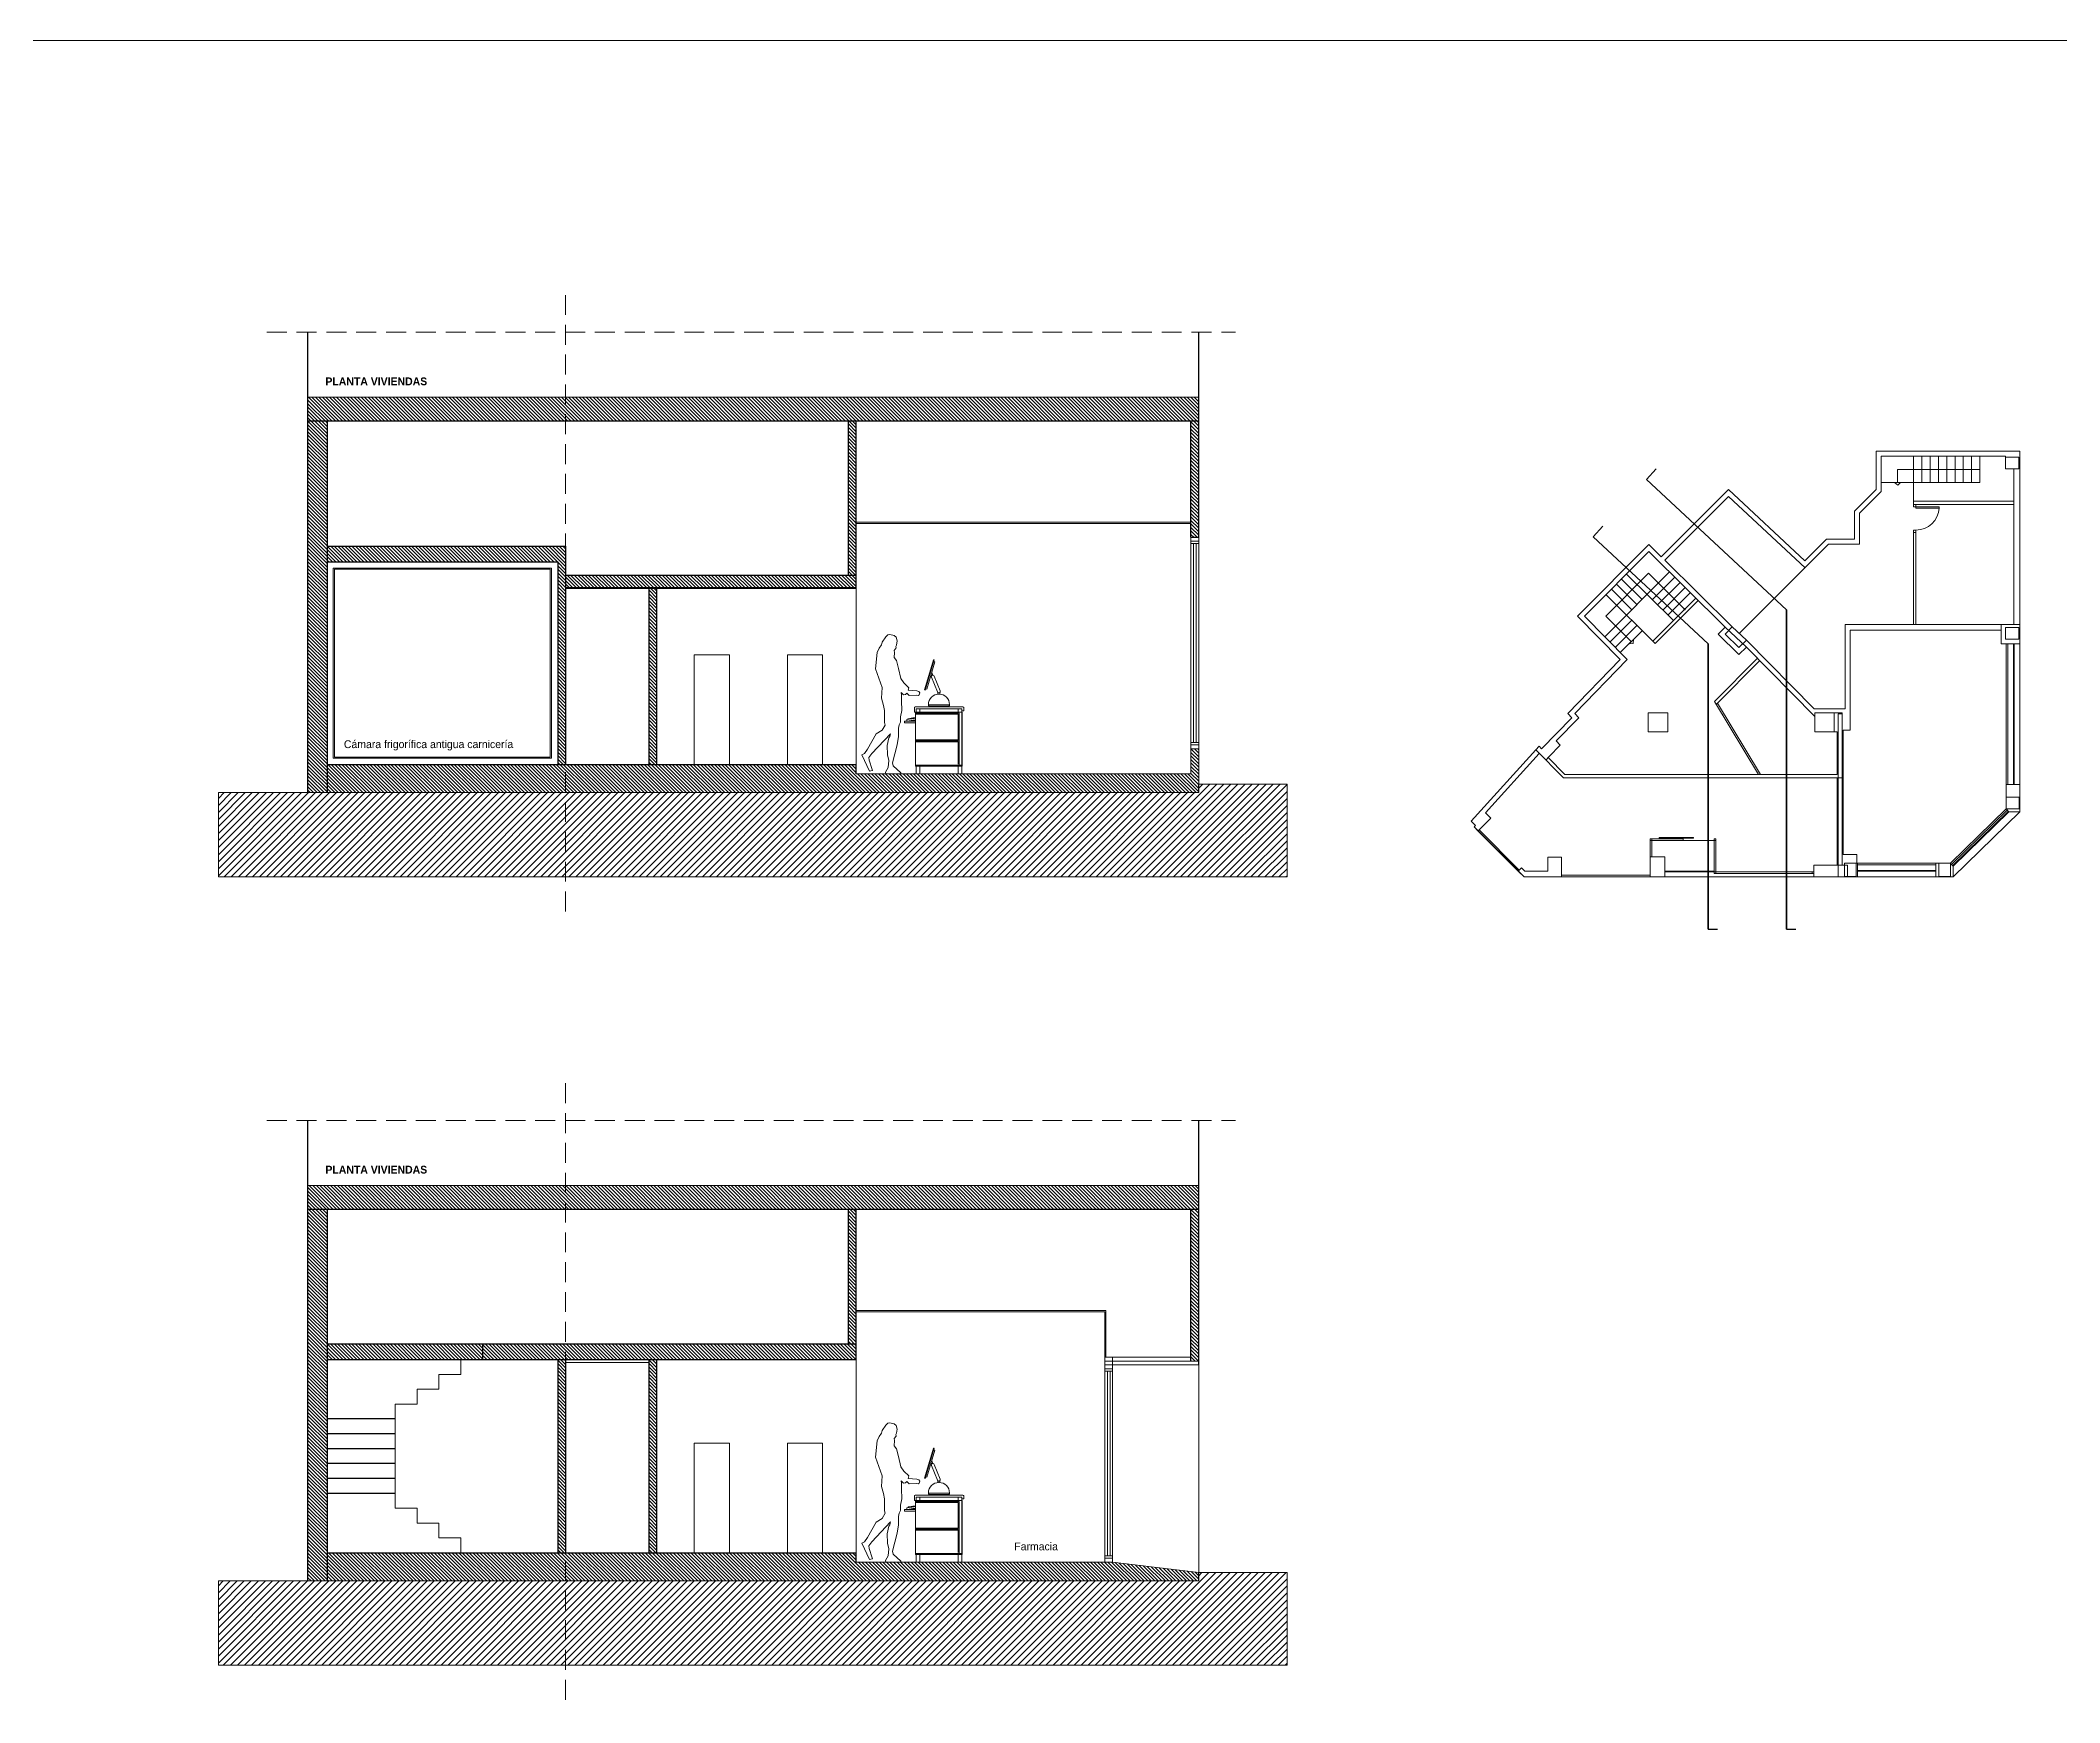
# Model space of a CAD drawing. Header units: millimetres. Extents: x -177 to 251, y 63 to 264.
# Drawn here: x 200.42 to 226.21, y 91.1 to 112.33 of the extents above; entities that cross this region are included whole.
import ezdxf

# ---------------------------------------------------------------- set-up
doc = ezdxf.new("R2010")
doc.units = ezdxf.units.MM
doc.header["$LTSCALE"] = 0.01
doc.linetypes.add('TRAZOS', pattern=[19.05, 12.7, -6.35])
doc.layers.get('0').update_dxf_attribs({"color": 2, "lineweight": 0})
for name, color, linetype, lineweight in [('ARQ_AUXILIARES', 4, 'Continuous', 0), ('ARQ_DISCONTINUAS', 6, 'TRAZOS', 5), ('ARQ_MOBILIARIO', 102, 'Continuous', 5), ('ARQ_PROYECCION', 3, 'Continuous', 9), ('ARQ_PROYECCION 1', 3, 'Continuous', 13), ('ARQ_PROYECCION 2', 5, 'Continuous', 5), ('ARQ_SECCION', 1, 'Continuous', 25), ('TEX_TEXTOS', 7, 'Continuous', 5), ('Z_CARÁTULA', 7, 'Continuous', 9)]:
    doc.layers.add(name, color=color, linetype=linetype, lineweight=lineweight)
doc.layers.add('ARQ_COTAS', color=7, linetype='Continuous', lineweight=5, true_color=0x581323)
doc.layers.get('ARQ_COTAS').off()
doc.styles.get("Standard").update_dxf_attribs({"font": 'GOTHIC.TTF'})

# ---------------------------------------------------------------- blocks, each defined once
blk = doc.blocks.new('FEWFWEFEWFFWEF')
h = blk.add_hatch()
h.set_pattern_fill('ANSI31', color=256, scale=0.1, angle=45, style=0)
h.set_pattern_definition([(90, (17.930634, 26.390706), (-0.0125, 2e-18), [])])
edge = h.paths.add_edge_path()
edge.add_line((31.652, 31.416), (31.402, 31.416))
edge.add_ellipse((31.419, 31.438), major_axis=(-0.0198, 0.0198), ratio=1, start_angle=95.4599, end_angle=135)
edge.add_line((31.419, 31.41), (31.634, 31.41))
edge.add_ellipse((31.634, 31.438), major_axis=(0.0198, 0.0198), ratio=1, start_angle=225, end_angle=264.5401)
for p, q in [((31.579, 31.985), (31.593, 31.989)), ((31.683, 31.637), (31.579, 31.985)), ((31.587, 32.008), (31.597, 32.011)), ((31.703, 31.622), (31.587, 32.008)), ((31.713, 31.625), (31.597, 32.011)), ((31.51, 31.613), (31.587, 31.801)), ((31.623, 31.787), (31.545, 31.599)), ((31.605, 31.813), (31.619, 31.849)), ((31.619, 31.807), (31.626, 31.826)), ((31.515, 31.571), (31.515, 31.592)), ((31.541, 31.571), (31.541, 31.592)), ((31.697, 31.641), (31.683, 31.637)), ((31.713, 31.625), (31.703, 31.622)), ((31.391, 31.436), (31.662, 31.436)), ((31.402, 31.416), (31.652, 31.416)), ((31.419, 31.41), (31.634, 31.41))]:
    blk.add_line(p, q)
for centre, radius, start, end in [((31.605, 31.794), 0.0192, 337.6472, 157.6472), ((31.527, 31.436), 0.135, 0.8343, 179.1657), ((31.528, 31.606), 0.0192, 157.6472, 337.6472), ((31.419, 31.438), 0.0279, 179.1657, 270), ((31.634, 31.438), 0.0279, 270, 0.8343)]:
    blk.add_arc(centre, radius, start, end)
blk = doc.blocks.new('ylyfl')
at = {"layer": 'ARQ_MOBILIARIO'}
for p, q in [((205.364, 72.566), (205.378, 72.612)), ((205.373, 72.511), (205.364, 72.566)), ((205.373, 72.511), (205.38, 72.494)), ((205.401, 72.632), (205.378, 72.612)), ((205.38, 72.494), (205.378, 72.475)), ((205.378, 72.475), (205.401, 72.443)), ((205.456, 72.644), (205.401, 72.632)), ((205.484, 72.641), (205.456, 72.644)), ((205.484, 72.641), (205.509, 72.617)), ((205.509, 72.617), (205.556, 72.548)), ((205.556, 72.548), (205.565, 72.513)), ((205.565, 72.513), (205.593, 72.469)), ((205.347, 72.213), (205.315, 72.083)), ((205.37, 72.314), (205.347, 72.213)), ((205.4, 72.35), (205.37, 72.314)), ((205.401, 72.443), (205.399, 72.417)), ((205.399, 72.417), (205.4, 72.35)), ((205.593, 72.469), (205.618, 72.416)), ((205.618, 72.416), (205.641, 72.208)), ((205.214, 71.966), (205.276, 72.029)), ((205.223, 71.934), (205.214, 71.966)), ((205.315, 72.083), (205.276, 72.029)), ((205.641, 72.208), (205.555, 71.968)), ((205.555, 71.968), (205.562, 71.83)), ((205.073, 71.899), (205.085, 71.916)), ((205.08, 71.876), (205.073, 71.899)), ((205.097, 71.865), (205.08, 71.876)), ((205.085, 71.916), (205.112, 71.927)), ((205.112, 71.871), (205.097, 71.865)), ((205.112, 71.927), (205.223, 71.934)), ((205.209, 71.865), (205.112, 71.871)), ((205.241, 71.897), (205.209, 71.865)), ((205.258, 71.879), (205.241, 71.897)), ((205.282, 71.873), (205.258, 71.879)), ((205.282, 71.873), (205.314, 71.903)), ((205.302, 71.673), (205.307, 71.8)), ((205.307, 71.871), (205.314, 71.903)), ((205.307, 71.8), (205.307, 71.871)), ((205.538, 71.74), (205.527, 71.673)), ((205.562, 71.83), (205.538, 71.74)), ((205.319, 71.592), (205.302, 71.673)), ((205.321, 71.526), (205.319, 71.592)), ((205.337, 71.491), (205.321, 71.526)), ((205.344, 71.449), (205.337, 71.491)), ((205.348, 71.343), (205.344, 71.449)), ((205.523, 71.519), (205.516, 71.489)), ((205.516, 71.489), (205.555, 71.424)), ((205.527, 71.673), (205.523, 71.519)), ((205.365, 71.237), (205.348, 71.343)), ((205.422, 71.005), (205.365, 71.237)), ((205.451, 71.363), (205.45, 71.378)), ((205.45, 71.378), (205.685, 71.124)), ((205.458, 71.342), (205.451, 71.363)), ((205.468, 71.324), (205.458, 71.342)), ((205.489, 71.228), (205.468, 71.324)), ((205.489, 71.228), (205.485, 71.108)), ((205.555, 71.424), (205.632, 71.376)), ((205.632, 71.376), (205.744, 71.18)), ((205.316, 70.878), (205.416, 70.968)), ((205.416, 70.968), (205.422, 71.005)), ((205.485, 71.108), (205.471, 71.034)), ((205.471, 71.034), (205.477, 70.945)), ((205.477, 70.945), (205.512, 70.885)), ((205.681, 70.919), (205.721, 71.039)), ((205.724, 71.074), (205.685, 71.124)), ((205.815, 71.109), (205.718, 70.899)), ((205.721, 71.039), (205.724, 71.074)), ((205.744, 71.18), (205.779, 71.124)), ((205.779, 71.124), (205.815, 71.109)), ((205.314, 70.864), (205.316, 70.878)), ((205.344, 70.864), (205.314, 70.864)), ((205.509, 70.864), (205.344, 70.864)), ((205.512, 70.885), (205.509, 70.864)), ((205.68, 70.906), (205.681, 70.919)), ((205.68, 70.906), (205.722, 70.898))]:
    blk.add_line(p, q, dxfattribs=at)

msp = doc.modelspace()

# ---------------------------------------------------------------- hatches: boundary and pattern name
at = {"layer": 'ARQ_AUXILIARES', "true_color": 0xcfcfcf}
h = msp.add_hatch(dxfattribs=at)
h.set_pattern_fill('LINE', color=254, scale=0.01, angle=315)
h.paths.add_polyline_path([(204.078, 107.475), (203.828, 107.475), (203.828, 102.724), (204.078, 102.724)])
h.paths.add_polyline_path([(207.125, 107.775), (203.828, 107.775), (203.828, 107.475), (207.125, 107.475)])
h.paths.add_polyline_path([(215.212, 107.775), (207.125, 107.775), (207.125, 107.475), (215.212, 107.475)])
h.paths.add_polyline_path([(215.212, 107.475), (215.112, 107.475), (215.112, 105.987), (215.212, 105.987)])
h.paths.add_polyline_path([(210.837, 107.475), (210.737, 107.475), (210.737, 105.503), (210.837, 105.503)])
h.paths.add_polyline_path([(207.125, 105.873), (204.078, 105.873), (204.078, 105.673), (207.025, 105.673), (207.025, 103.083), (207.125, 103.083)])
h.paths.add_polyline_path([(210.837, 105.503), (207.125, 105.503), (207.125, 105.343), (210.837, 105.343)])
h.paths.add_polyline_path([(208.291, 105.333), (208.191, 105.333), (208.191, 103.083), (208.291, 103.083)])
h.paths.add_polyline_path([(207.125, 103.083), (204.078, 103.083), (204.078, 102.724), (207.125, 102.724)])
h.paths.add_polyline_path([(210.837, 103.083), (207.125, 103.083), (207.125, 102.724), (215.212, 102.724), (215.212, 102.831), (215.212, 103.283), (215.112, 103.283), (215.112, 102.963), (212.186, 102.963), (212.186, 102.963), (212.14, 102.963), (211.649, 102.963), (211.649, 102.963), (211.604, 102.963), (210.837, 102.963)])
h = msp.add_hatch(dxfattribs=at)
h.set_pattern_fill('LINE', color=254, scale=0.02, angle=45)
h.paths.add_polyline_path([(207.125, 102.724), (202.69, 102.724), (202.69, 101.648), (207.125, 101.648)])
h.paths.add_polyline_path([(216.339, 102.831), (215.212, 102.831), (215.212, 102.724), (207.125, 102.724), (207.125, 101.648), (216.339, 101.648)])
h = msp.add_hatch(dxfattribs=at)
h.set_pattern_fill('LINE', color=254, scale=0.01, angle=315)
h.paths.add_polyline_path([(207.125, 97.705), (203.828, 97.705), (203.828, 97.405), (207.125, 97.405)])
h.paths.add_polyline_path([(215.212, 97.705), (207.125, 97.705), (207.125, 97.405), (215.212, 97.405)])
h.paths.add_polyline_path([(215.212, 97.405), (215.112, 97.405), (215.112, 95.463), (215.212, 95.463)])
h.paths.add_polyline_path([(210.837, 97.405), (210.737, 97.405), (210.737, 95.683), (210.837, 95.683)])
h.paths.add_polyline_path([(210.837, 95.683), (207.125, 95.683), (207.125, 95.483), (210.837, 95.483)])
h.paths.add_polyline_path([(207.125, 95.683), (206.068, 95.683), (206.068, 95.483), (207.025, 95.483), (207.125, 95.483)])
h.paths.add_polyline_path([(206.068, 95.683), (204.078, 95.683), (204.078, 95.483), (206.068, 95.483)])
h.paths.add_polyline_path([(204.078, 97.405), (203.828, 97.405), (203.828, 92.654), (204.078, 92.654)])
h.paths.add_polyline_path([(207.125, 95.483), (207.025, 95.483), (207.025, 93.013), (207.125, 93.013)])
h.paths.add_polyline_path([(208.291, 95.483), (208.191, 95.483), (208.191, 93.013), (208.291, 93.013)])
h.paths.add_polyline_path([(207.125, 93.013), (204.078, 93.013), (204.078, 92.654), (207.125, 92.654)])
h.paths.add_polyline_path([(214.112, 92.893), (212.186, 92.893), (212.186, 92.893), (212.14, 92.893), (211.649, 92.893), (211.649, 92.893), (211.604, 92.893), (210.837, 92.893), (210.837, 93.013), (207.125, 93.013), (207.125, 92.654), (215.212, 92.654), (215.212, 92.761)])
h = msp.add_hatch(dxfattribs=at)
h.set_pattern_fill('LINE', color=254, scale=0.02, angle=45)
h.paths.add_polyline_path([(207.125, 92.654), (202.69, 92.654), (202.69, 91.578), (207.125, 91.578)])
h.paths.add_polyline_path([(216.339, 92.761), (215.212, 92.761), (215.212, 92.654), (207.125, 92.654), (207.125, 91.578), (216.339, 91.578)])

# ---------------------------------------------------------------- linework, layer by layer
at = {"layer": 'ARQ_DISCONTINUAS', "ltscale": 2}
for p, q in [((207.125, 109.081), (207.125, 101.17)), ((203.309, 108.608), (215.68, 108.608)), ((207.125, 99.011), (207.125, 91.1)), ((203.309, 98.538), (215.68, 98.538))]:
    msp.add_line(p, q, dxfattribs=at)
at = {"layer": 'ARQ_MOBILIARIO', "ltscale": 10}
for p, q in [((211.56, 103.678), (211.541, 103.675)), ((211.56, 103.678), (211.556, 103.669)), ((211.576, 103.678), (211.56, 103.678)), ((211.58, 103.68), (211.576, 103.672)), ((211.576, 103.672), (211.576, 103.678)), ((211.58, 103.751), (211.58, 103.81)), ((211.58, 103.751), (212.192, 103.751)), ((211.595, 103.68), (211.58, 103.68)), ((212.2, 103.82), (211.59, 103.82)), ((212.186, 103.796), (211.604, 103.796)), ((211.604, 103.796), (211.604, 103.751)), ((211.649, 103.796), (211.649, 103.739)), ((212.14, 103.796), (212.14, 103.751)), ((212.152, 103.739), (212.152, 103.074)), ((212.186, 103.771), (212.21, 103.771)), ((212.192, 103.061), (212.192, 103.751)), ((212.21, 103.771), (212.21, 103.81)), ((211.455, 103.636), (211.455, 103.616)), ((211.455, 103.636), (211.595, 103.636)), ((211.455, 103.616), (211.595, 103.616)), ((211.482, 103.658), (211.595, 103.675)), ((211.482, 103.636), (211.482, 103.658)), ((211.595, 103.653), (211.482, 103.636)), ((211.497, 103.661), (211.501, 103.669)), ((211.536, 103.666), (211.497, 103.661)), ((211.52, 103.671), (211.501, 103.669)), ((211.501, 103.669), (211.517, 103.669)), ((211.517, 103.663), (211.576, 103.672)), ((211.521, 103.672), (211.517, 103.663)), ((211.517, 103.669), (211.517, 103.663)), ((211.517, 103.642), (211.517, 103.636)), ((211.518, 103.636), (211.518, 103.642)), ((211.519, 103.642), (211.519, 103.636)), ((211.536, 103.672), (211.521, 103.672)), ((211.521, 103.664), (211.522, 103.664)), ((211.522, 103.664), (211.522, 103.664)), ((211.522, 103.636), (211.522, 103.642)), ((211.523, 103.664), (211.523, 103.664)), ((211.524, 103.643), (211.524, 103.636)), ((211.525, 103.665), (211.525, 103.664)), ((211.529, 103.665), (211.526, 103.665)), ((211.527, 103.665), (211.527, 103.664)), ((211.541, 103.675), (211.536, 103.666)), ((211.536, 103.666), (211.536, 103.672)), ((211.556, 103.675), (211.541, 103.675)), ((211.595, 103.646), (211.548, 103.646)), ((211.556, 103.669), (211.556, 103.675)), ((211.558, 103.648), (211.595, 103.648)), ((211.576, 103.672), (211.576, 103.672)), ((211.58, 93.681), (211.58, 93.74)), ((211.58, 93.681), (212.192, 93.681)), ((212.2, 93.75), (211.59, 93.75)), ((212.186, 93.726), (211.604, 93.726)), ((211.604, 93.681), (211.604, 93.726)), ((211.649, 93.726), (211.649, 93.669)), ((212.14, 93.726), (212.14, 93.681)), ((212.152, 93.669), (212.152, 93.004)), ((212.186, 93.701), (212.21, 93.701)), ((212.192, 92.991), (212.192, 93.681)), ((212.21, 93.701), (212.21, 93.74)), ((211.455, 93.566), (211.595, 93.566)), ((211.455, 93.566), (211.455, 93.546)), ((211.455, 93.546), (211.595, 93.546)), ((211.482, 93.588), (211.595, 93.605)), ((211.482, 93.566), (211.482, 93.588)), ((211.595, 93.583), (211.482, 93.566)), ((211.497, 93.591), (211.501, 93.599)), ((211.536, 93.596), (211.497, 93.591)), ((211.52, 93.601), (211.501, 93.599)), ((211.501, 93.599), (211.517, 93.599)), ((211.517, 93.593), (211.576, 93.602)), ((211.521, 93.602), (211.517, 93.593)), ((211.517, 93.599), (211.517, 93.593)), ((211.517, 93.572), (211.517, 93.566)), ((211.518, 93.566), (211.518, 93.572)), ((211.519, 93.572), (211.519, 93.566)), ((211.536, 93.602), (211.521, 93.602)), ((211.521, 93.594), (211.522, 93.594)), ((211.522, 93.594), (211.522, 93.594)), ((211.522, 93.566), (211.522, 93.572)), ((211.523, 93.594), (211.523, 93.594)), ((211.524, 93.573), (211.524, 93.566)), ((211.525, 93.595), (211.525, 93.594)), ((211.529, 93.595), (211.526, 93.595)), ((211.527, 93.595), (211.527, 93.594)), ((211.541, 93.605), (211.536, 93.596)), ((211.536, 93.596), (211.536, 93.602)), ((211.56, 93.608), (211.541, 93.605)), ((211.556, 93.605), (211.541, 93.605)), ((211.595, 93.576), (211.548, 93.576)), ((211.56, 93.608), (211.556, 93.599)), ((211.556, 93.599), (211.556, 93.605)), ((211.558, 93.578), (211.595, 93.578)), ((211.576, 93.608), (211.56, 93.608)), ((211.58, 93.61), (211.576, 93.602)), ((211.576, 93.602), (211.576, 93.608)), ((211.576, 93.602), (211.576, 93.602)), ((211.595, 93.61), (211.58, 93.61))]:
    msp.add_line(p, q, dxfattribs=at)
at = {"layer": 'ARQ_MOBILIARIO'}
for points in [[(208.769, 104.485), (209.218, 104.485), (209.218, 103.083), (208.769, 103.083)], [(209.958, 104.485), (210.406, 104.485), (210.406, 103.083), (209.958, 103.083)], [(208.769, 94.415), (209.218, 94.415), (209.218, 93.013), (208.769, 93.013)], [(209.958, 94.415), (210.406, 94.415), (210.406, 93.013), (209.958, 93.013)]]:
    msp.add_lwpolyline(points, close=True, dxfattribs=at)
at = {"layer": 'ARQ_MOBILIARIO', "ltscale": 10}
for points in [[(212.19, 103.061), (211.595, 103.061), (211.595, 103.751)], [(211.595, 103.739), (212.152, 103.739)], [(211.595, 103.398), (212.14, 103.398), (212.14, 103.727), (211.595, 103.727)], [(212.186, 103.796), (212.186, 102.963), (212.14, 102.963), (212.14, 103.061)], [(211.595, 103.386), (212.152, 103.386)], [(212.14, 103.086), (212.14, 103.374), (211.595, 103.374)], [(211.595, 103.074), (212.186, 103.074)], [(211.649, 103.061), (211.649, 102.963), (211.604, 102.963), (211.604, 103.061)], [(212.19, 92.991), (211.595, 92.991), (211.595, 93.681)], [(211.595, 93.669), (212.152, 93.669)], [(211.595, 93.328), (212.14, 93.328), (212.14, 93.657), (211.595, 93.657)], [(212.186, 93.726), (212.186, 92.893), (212.14, 92.893), (212.14, 92.991)], [(211.595, 93.316), (212.152, 93.316)], [(212.14, 93.016), (212.14, 93.304), (211.595, 93.304)], [(211.595, 93.004), (212.186, 93.004)], [(211.649, 92.991), (211.649, 92.893), (211.604, 92.893), (211.604, 92.991)]]:
    msp.add_lwpolyline(points, dxfattribs=at)
for centre, start, end in [((211.59, 103.81), 90, 180), ((212.2, 103.81), 0, 90), ((211.59, 93.74), 90, 180), ((212.2, 93.74), 0, 90)]:
    msp.add_arc(centre, 0.01, start, end, dxfattribs=at)
at = {"layer": 'ARQ_PROYECCION', "ltscale": 0.5}
for p, q in [((223.863, 107.086), (225.697, 107.086)), ((223.863, 106.595), (223.863, 107.086)), ((225.697, 102.478), (225.697, 107.086)), ((225.515, 107.022), (223.926, 107.022)), ((223.926, 107.022), (223.926, 106.569)), ((225.188, 106.853), (224.137, 106.853)), ((224.137, 106.853), (224.137, 106.684)), ((224.341, 107.022), (224.341, 106.374)), ((224.447, 106.684), (224.447, 107.022)), ((224.553, 106.684), (224.553, 107.022)), ((224.659, 106.684), (224.659, 107.022)), ((224.765, 106.684), (224.765, 107.022)), ((224.871, 106.684), (224.871, 107.022)), ((224.977, 106.684), (224.977, 107.022)), ((225.083, 106.684), (225.083, 107.022)), ((225.188, 106.684), (225.188, 107.022)), ((225.515, 106.861), (225.515, 107.022)), ((225.684, 107.01), (225.515, 107.01)), ((225.515, 106.861), (225.684, 106.861)), ((225.62, 104.871), (225.62, 106.861)), ((225.684, 106.861), (225.684, 107.01)), ((221.119, 105.737), (221.976, 106.595)), ((221.976, 106.595), (222.954, 105.686)), ((223.588, 106.32), (223.863, 106.595)), ((223.651, 106.294), (223.926, 106.569)), ((225.188, 106.684), (223.926, 106.684)), ((224.098, 106.684), (224.139, 106.651)), ((224.139, 106.651), (224.176, 106.684)), ((221.164, 105.692), (221.977, 106.506)), ((221.977, 106.506), (222.956, 105.598)), ((223.588, 105.964), (223.588, 106.32)), ((223.651, 106.294), (223.651, 105.9)), ((225.62, 106.446), (224.341, 106.446)), ((225.62, 106.404), (224.341, 106.404)), ((224.341, 106.374), (224.668, 106.374)), ((224.371, 106.404), (224.371, 106.36)), ((224.371, 106.36), (224.668, 106.36)), ((224.668, 106.36), (224.668, 106.374)), ((224.341, 104.871), (224.341, 106.078)), ((224.341, 106.078), (224.371, 106.078)), ((224.371, 106.048), (224.341, 106.048)), ((224.371, 104.871), (224.371, 106.078)), ((220.962, 105.893), (220.049, 104.977)), ((220.962, 105.803), (220.139, 104.977)), ((221.119, 105.737), (220.962, 105.893)), ((221.935, 104.84), (220.962, 105.803)), ((222.115, 104.757), (223.257, 105.9)), ((222.954, 105.686), (223.231, 105.964)), ((223.231, 105.964), (223.588, 105.964)), ((223.651, 105.9), (223.257, 105.9)), ((220.398, 104.714), (221.224, 105.544)), ((220.409, 104.979), (220.955, 105.527)), ((221.274, 104.923), (220.677, 105.517)), ((221.417, 105.066), (220.955, 105.527)), ((222.024, 104.841), (221.164, 105.692)), ((221.041, 104.628), (220.414, 105.253)), ((220.744, 105.061), (220.482, 105.322)), ((220.808, 105.126), (220.547, 105.387)), ((220.875, 105.193), (220.613, 105.453)), ((221.005, 105.19), (221.291, 105.477)), ((221.073, 105.123), (221.359, 105.41)), ((221.139, 105.057), (221.425, 105.345)), ((221.205, 104.991), (221.491, 105.279)), ((220.049, 104.977), (220.595, 104.423)), ((220.139, 104.977), (220.684, 104.424)), ((220.736, 104.653), (220.409, 104.979)), ((221.011, 104.658), (221.561, 105.21)), ((221.041, 104.628), (221.591, 105.18)), ((220.464, 104.647), (220.742, 104.926)), ((220.531, 104.579), (220.809, 104.859)), ((220.596, 104.513), (220.876, 104.793)), ((221.846, 104.747), (221.935, 104.84)), ((222.111, 104.489), (221.846, 104.747)), ((222.206, 104.583), (221.935, 104.84)), ((221.935, 104.84), (221.935, 104.84)), ((221.936, 104.748), (222.024, 104.841)), ((222.111, 104.578), (221.936, 104.748)), ((222.207, 104.673), (222.024, 104.841)), ((222.024, 104.841), (222.024, 104.841)), ((225.697, 104.871), (223.469, 104.871)), ((223.469, 104.871), (223.469, 103.795)), ((223.533, 104.799), (223.533, 103.524)), ((223.533, 104.799), (225.459, 104.799)), ((225.459, 104.871), (225.459, 104.625)), ((225.684, 104.832), (225.515, 104.832)), ((225.515, 104.832), (225.515, 104.684)), ((225.684, 104.684), (225.684, 104.832)), ((222.207, 104.673), (222.111, 104.578)), ((222.206, 104.583), (222.111, 104.489)), ((223.079, 103.698), (222.206, 104.583)), ((222.206, 104.583), (222.206, 104.583)), ((223.073, 103.795), (222.207, 104.673)), ((222.207, 104.673), (222.207, 104.673)), ((225.459, 104.625), (225.697, 104.625)), ((225.515, 104.684), (225.684, 104.684)), ((225.523, 104.625), (225.523, 102.516)), ((225.544, 104.625), (225.544, 102.83)), ((225.616, 104.625), (225.616, 102.83)), ((225.625, 104.625), (225.625, 102.83)), ((220.595, 104.423), (219.925, 103.735)), ((220.684, 104.424), (220.013, 103.735)), ((222.347, 104.44), (221.798, 103.889)), ((222.379, 104.411), (221.821, 103.851)), ((219.977, 103.681), (219.59, 103.284)), ((220.066, 103.681), (219.776, 103.384)), ((219.925, 103.735), (219.977, 103.681)), ((220.013, 103.735), (220.066, 103.681)), ((221.798, 103.889), (222.363, 102.955)), ((221.836, 103.867), (222.388, 102.955)), ((223.469, 103.795), (223.073, 103.795)), ((223.079, 103.742), (223.431, 103.742)), ((223.38, 101.648), (223.38, 103.732)), ((223.431, 103.732), (223.38, 103.732)), ((223.431, 103.742), (223.431, 101.796)), ((223.367, 103.501), (223.367, 102.955)), ((223.533, 103.524), (223.444, 103.524)), ((223.444, 103.524), (223.444, 101.932)), ((219.558, 103.316), (218.69, 102.359)), ((219.56, 103.224), (218.873, 102.467)), ((219.871, 102.913), (219.515, 103.269)), ((219.59, 103.284), (219.558, 103.316)), ((219.689, 103.186), (219.643, 103.141)), ((219.889, 102.955), (219.673, 103.171)), ((219.829, 103.329), (219.689, 103.186)), ((219.776, 103.384), (219.829, 103.329)), ((219.871, 102.913), (223.431, 102.913)), ((223.367, 102.955), (219.889, 102.955)), ((223.367, 102.913), (223.367, 101.796)), ((225.523, 102.83), (225.697, 102.83)), ((225.692, 102.665), (225.523, 102.665)), ((225.692, 102.516), (225.692, 102.665)), ((218.943, 102.397), (218.794, 102.247)), ((218.873, 102.467), (218.943, 102.397)), ((224.812, 101.822), (225.523, 102.516)), ((224.826, 101.807), (225.538, 102.501)), ((224.84, 101.791), (225.551, 102.485)), ((224.846, 101.648), (225.697, 102.478)), ((224.846, 101.785), (225.557, 102.478)), ((225.523, 102.516), (225.692, 102.516)), ((225.557, 102.478), (225.523, 102.516)), ((225.697, 102.478), (225.557, 102.478)), ((218.69, 102.359), (218.745, 102.304)), ((218.745, 102.304), (218.728, 102.286)), ((218.728, 102.286), (218.78, 102.234)), ((221.397, 102.135), (220.979, 102.135)), ((221, 102.135), (221, 101.902)), ((221.397, 102.114), (221.397, 102.135)), ((221.816, 102.135), (221.794, 102.135)), ((221.816, 101.693), (221.816, 102.135)), ((219.844, 101.901), (219.67, 101.901)), ((219.67, 101.901), (219.67, 101.723)), ((219.844, 101.65), (219.844, 101.901)), ((221.816, 102.114), (220.979, 102.114)), ((223.444, 101.932), (223.617, 101.932)), ((223.617, 101.932), (223.617, 101.822)), ((219.292, 101.722), (219.366, 101.648)), ((219.306, 101.735), (219.336, 101.765)), ((219.336, 101.765), (219.378, 101.723)), ((219.844, 101.65), (219.366, 101.648)), ((219.67, 101.723), (219.378, 101.723)), ((221.794, 101.72), (221.166, 101.72)), ((223.067, 101.712), (221.166, 101.712)), ((223.046, 101.693), (223.046, 101.712)), ((223.499, 101.796), (223.067, 101.796)), ((223.067, 101.796), (223.067, 101.648)), ((223.609, 101.822), (223.461, 101.822)), ((223.461, 101.822), (223.461, 101.652)), ((223.461, 101.652), (223.609, 101.652)), ((223.499, 101.796), (223.499, 101.648)), ((223.609, 101.652), (223.609, 101.822)), ((223.617, 101.822), (224.812, 101.822)), ((223.626, 101.822), (223.626, 101.648)), ((224.626, 101.801), (223.626, 101.801)), ((224.626, 101.729), (223.626, 101.729)), ((224.626, 101.72), (223.626, 101.72)), ((224.626, 101.648), (224.626, 101.822)), ((224.663, 101.822), (224.663, 101.652)), ((224.663, 101.652), (224.812, 101.652)), ((224.846, 101.785), (224.811, 101.821)), ((224.812, 101.652), (224.812, 101.822)), ((224.846, 101.648), (224.846, 101.785))]:
    msp.add_line(p, q, dxfattribs=at)
at = {"layer": 'ARQ_PROYECCION'}
for p, q in [((215.112, 103.283), (215.112, 105.987)), ((215.112, 105.937), (215.212, 105.937)), ((215.112, 105.907), (215.212, 105.907)), ((215.212, 103.283), (215.212, 105.987)), ((215.112, 103.363), (215.212, 103.363)), ((215.112, 103.333), (215.212, 103.333)), ((215.112, 103.283), (215.212, 103.283)), ((214.012, 95.513), (215.112, 95.513)), ((214.012, 92.893), (214.012, 95.513)), ((214.012, 95.463), (215.212, 95.463)), ((214.112, 92.893), (214.112, 95.513)), ((214.012, 95.413), (215.212, 95.413)), ((214.012, 95.363), (214.112, 95.363)), ((214.012, 95.333), (214.112, 95.333)), ((214.012, 92.973), (214.112, 92.973)), ((214.012, 92.943), (214.112, 92.943)), ((214.012, 92.893), (214.112, 92.893))]:
    msp.add_line(p, q, dxfattribs=at)
at = {"layer": 'ARQ_PROYECCION', "lineweight": 0}
msp.add_lwpolyline([(218.728, 102.286), (219.366, 101.648), (224.846, 101.648), (225.697, 102.478), (225.697, 107.086)], dxfattribs=at)
at = {"layer": 'ARQ_PROYECCION'}
for points in [[(215.112, 106.178), (210.837, 106.178)], [(215.112, 106.163), (210.837, 106.163)], [(214.027, 95.513), (214.027, 96.108), (210.837, 96.108)], [(214.012, 95.513), (214.012, 96.093), (210.837, 96.093)]]:
    msp.add_lwpolyline(points, dxfattribs=at)
at = {"layer": 'ARQ_PROYECCION', "ltscale": 0.5}
for points in [[(220.76, 104.631), (220.764, 104.68), (220.708, 104.625)], [(220.953, 103.742), (221.201, 103.742), (221.201, 103.501), (220.953, 103.501)], [(221.532, 102.142), (221.094, 102.142), (221.094, 102.15), (221.532, 102.15)]]:
    msp.add_lwpolyline(points, close=True, dxfattribs=at)
for points in [[(223.367, 103.501), (223.079, 103.501), (223.079, 103.742)], [(223.327, 103.742), (223.327, 103.501)], [(218.794, 102.247), (219.306, 101.735), (219.292, 101.722), (218.78, 102.234), (218.794, 102.247)], [(224.846, 101.648), (220.979, 101.648), (220.979, 102.135)], [(223.067, 101.693), (221.794, 101.693), (221.794, 102.135)], [(220.979, 101.902), (221.166, 101.902), (221.166, 101.648)], [(219.844, 101.669), (220.979, 101.668)], [(220.979, 101.648), (219.844, 101.65)]]:
    msp.add_lwpolyline(points, dxfattribs=at)
msp.add_circle((221.417, 105.066), 0.00847, dxfattribs=at)
msp.add_arc((224.371, 106.374), 0.296, 270, 357.1376, dxfattribs=at)
at = {"layer": 'ARQ_PROYECCION 1'}
for p, q in [((207.125, 105.333), (210.837, 105.333)), ((207.125, 95.444), (208.191, 95.444))]:
    msp.add_line(p, q, dxfattribs=at)
for points in [[(204.158, 103.163), (206.945, 103.163), (206.945, 105.593), (204.158, 105.593)], [(204.173, 103.178), (206.93, 103.178), (206.93, 105.578), (204.173, 105.578)]]:
    msp.add_lwpolyline(points, close=True, dxfattribs=at)
at = {"layer": 'ARQ_PROYECCION 2'}
for p, q in [((203.828, 107.775), (215.212, 107.775)), ((215.145, 103.363), (215.145, 105.907)), ((215.179, 103.363), (215.179, 105.907)), ((210.837, 105.333), (210.837, 103.083)), ((203.828, 97.705), (215.212, 97.705)), ((210.837, 95.483), (210.837, 93.013)), ((214.045, 92.973), (214.045, 95.333)), ((214.079, 92.973), (214.079, 95.333)), ((215.212, 95.413), (215.212, 92.761))]:
    msp.add_line(p, q, dxfattribs=at)
at = {"layer": 'ARQ_SECCION'}
for p, q in [((203.828, 108.608), (203.828, 102.724)), ((215.212, 107.475), (215.212, 108.608)), ((203.828, 107.475), (215.212, 107.475)), ((204.078, 107.475), (204.078, 102.724)), ((210.737, 105.503), (210.737, 107.475)), ((210.837, 105.333), (210.837, 107.475)), ((215.112, 105.987), (215.112, 107.475)), ((215.212, 105.987), (215.212, 107.475)), ((220.93, 106.725), (221.055, 106.859)), ((220.248, 105.994), (220.373, 106.127)), ((204.078, 105.873), (207.125, 105.873)), ((207.125, 105.873), (207.125, 103.083)), ((215.112, 105.987), (215.212, 105.987)), ((204.078, 105.673), (207.025, 105.673)), ((207.025, 105.673), (207.025, 103.083)), ((207.125, 105.503), (210.837, 105.503)), ((207.125, 105.343), (210.837, 105.343)), ((208.191, 103.083), (208.191, 105.343)), ((208.291, 103.083), (208.291, 105.343)), ((204.078, 103.083), (210.837, 103.083)), ((210.837, 102.963), (210.837, 103.083)), ((215.212, 102.724), (215.212, 102.831)), ((221.717, 100.978), (221.839, 100.978)), ((222.717, 100.978), (222.839, 100.978)), ((203.828, 98.538), (203.828, 92.654)), ((215.212, 97.405), (215.212, 98.538)), ((203.828, 97.405), (215.212, 97.405)), ((204.078, 97.405), (204.078, 92.654)), ((210.737, 95.683), (210.737, 97.405)), ((210.837, 95.483), (210.837, 97.405)), ((215.112, 95.463), (215.112, 97.405)), ((215.212, 95.413), (215.212, 97.405)), ((204.078, 95.683), (210.837, 95.683)), ((206.068, 95.483), (206.068, 95.683)), ((204.078, 95.483), (210.837, 95.483)), ((207.025, 95.483), (207.025, 93.013)), ((207.125, 95.483), (207.125, 93.013)), ((208.191, 93.013), (208.191, 95.483)), ((208.291, 93.013), (208.291, 95.483)), ((204.948, 94.723), (204.078, 94.723)), ((204.948, 94.533), (204.078, 94.533)), ((204.948, 94.343), (204.078, 94.343)), ((204.948, 94.153), (204.078, 94.153)), ((204.948, 93.963), (204.078, 93.963)), ((204.948, 93.773), (204.078, 93.773)), ((204.078, 93.013), (210.837, 93.013)), ((210.837, 92.893), (210.837, 93.013)), ((215.212, 92.654), (215.212, 92.761))]:
    msp.add_line(p, q, dxfattribs=at)
at = {"layer": 'ARQ_SECCION', "lineweight": 35}
for points in [[(220.93, 106.725), (222.717, 105.058), (222.717, 100.978)], [(220.248, 105.994), (221.717, 104.624), (221.717, 100.978)]]:
    msp.add_lwpolyline(points, dxfattribs=at)
at = {"layer": 'ARQ_SECCION', "lineweight": 0}
for points in [[(204.078, 103.083), (207.025, 103.083), (207.025, 105.673), (204.078, 105.673)], [(204.078, 93.013), (207.025, 93.013), (207.025, 95.483), (204.078, 95.483)]]:
    msp.add_lwpolyline(points, close=True, dxfattribs=at)
for points in [[(215.212, 102.831), (215.212, 103.283), (215.112, 103.283), (215.112, 102.963), (210.837, 102.963)], [(215.212, 102.831), (216.339, 102.831), (216.339, 101.648), (202.69, 101.648), (202.69, 102.724), (215.212, 102.724)], [(204.948, 94.913), (205.228, 94.913), (205.228, 95.103), (205.508, 95.103), (205.508, 95.293), (205.788, 95.293), (205.788, 95.483)], [(205.788, 93.013), (205.788, 93.203), (205.508, 93.203), (205.508, 93.393), (205.228, 93.393), (205.228, 93.583), (204.948, 93.583), (204.948, 94.913)], [(204.948, 93.773), (204.078, 93.773)], [(214.112, 92.893), (215.212, 92.761), (216.339, 92.761), (216.339, 91.578), (202.69, 91.578), (202.69, 92.654), (215.212, 92.654)], [(214.112, 92.893), (210.837, 92.893)]]:
    msp.add_lwpolyline(points, dxfattribs=at)
at = {"layer": 'Z_CARÁTULA'}
msp.add_line((151.02, 112.334), (251.43, 112.334), dxfattribs=at)

# ---------------------------------------------------------------- block references
at = {"layer": 'ARQ_COTAS', "lineweight": 0, "xscale": -1}
for p in [(416.723, 32.099), (416.723, 22.029)]:
    msp.add_blockref('ylyfl', p, dxfattribs=at)
at = {"layer": 'ARQ_MOBILIARIO', "ltscale": 10, "xscale": -1}
for p in [(243.421, 72.411), (243.421, 62.341)]:
    msp.add_blockref('FEWFWEFEWFFWEF', p, dxfattribs=at)

# ---------------------------------------------------------------- texts
at = {"layer": 'TEX_TEXTOS', "char_height": 0.1, "attachment_point": 1}
for s, width, insert in [('\\pi0.32522;{\\fCentury Gothic|b1|i0|c0|p34;PLANTA VIVIENDAS}', 1.89911, (203.732, 108.028)), ('\\pi0.21669;Cámara frigorífica antigua carnicería', 2.94019, (204.077, 103.393)), ('\\pi0.32522;{\\fCentury Gothic|b1|i0|c0|p34;PLANTA VIVIENDAS}', 1.89911, (203.732, 97.958)), ('\\pi1.15996;Farmacia', 2.94019, (211.696, 93.145))]:
    msp.add_mtext_dynamic_manual_height_columns(s, width=width, gutter_width=12.5, heights=[1.347], dxfattribs=dict(at, insert=insert))

doc.saveas('drawing.dxf')
